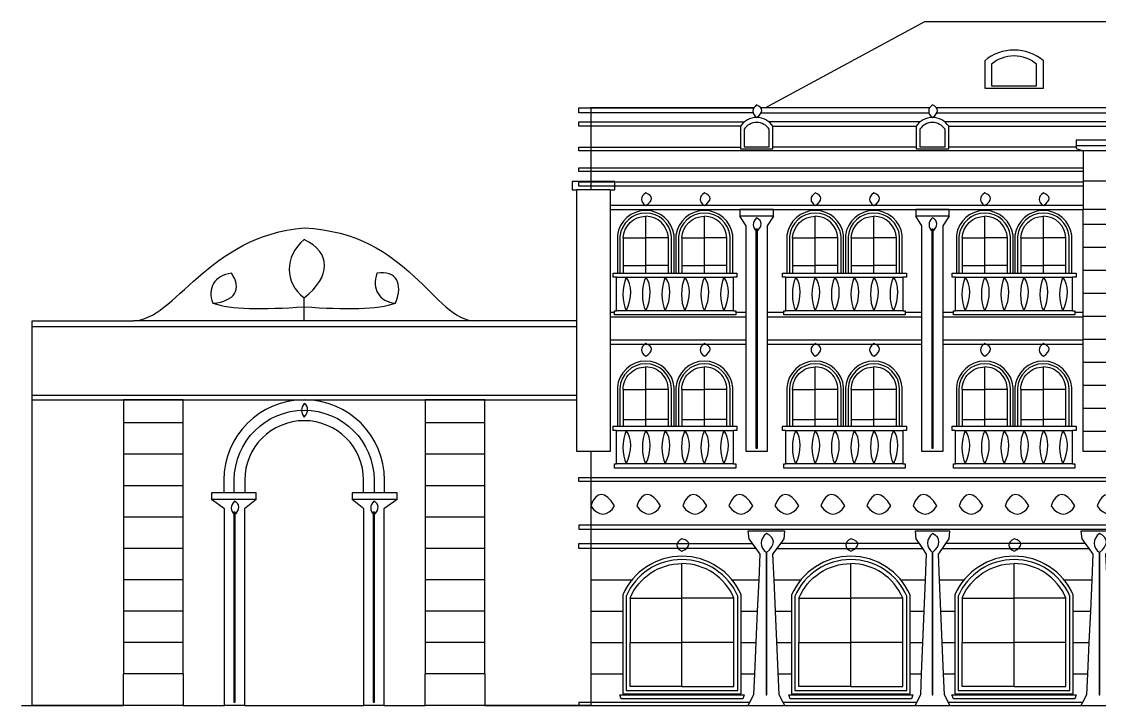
# Model space of a CAD drawing. Extents: x 86715 to 140868, y 75898 to 100447.
# Drawn here: x 86715 to 112469, y 75898 to 92241 of the extents above; entities that cross this region are included whole.
import ezdxf

# ---------------------------------------------------------------- set-up
doc = ezdxf.new("R2010")
doc.units = 0
for name, color, linetype, lineweight in [('01_SOURCE_MASSING', 7, 'Continuous', 25), ('02_NEW_GLAZING', 7, 'Continuous', 25), ('03_NEW_FRAMES', 7, 'Continuous', 25), ('04_NEW_CROWNS', 7, 'Continuous', 25), ('05_NEW_COLUMNS', 7, 'Continuous', 25), ('06_NEW_RAILINGS', 7, 'Continuous', 25), ('07_NEW_ORNAMENT', 7, 'Continuous', 25), ('08_NEW_ROOF_DETAIL', 7, 'Continuous', 25)]:
    doc.layers.add(name, color=color, linetype=linetype, lineweight=lineweight)

# ---------------------------------------------------------------- blocks, each defined once
blk = doc.blocks.new('ART_NOUVEAU_WINDOW_001')
at = {"layer": '02_NEW_GLAZING'}
for points in [[(-1240, 2117, -0.301718), (0, 2940)], [(1240, 2117, 0.301718), (0, 2940)]]:
    blk.add_lwpolyline(points, format="xyb", dxfattribs=at)
for points in [[(0, 2117), (0, 2940)], [(-1240, 2117), (-1240, 1058)], [(-1240, 2117), (0, 2117)], [(1240, 2117), (0, 2117)], [(0, 1058), (0, 2117)], [(1240, 1058), (1240, 2117)], [(0, 0), (-1240, 0), (-1240, 1058)], [(-1240, 1058), (0, 1058)], [(0, 0), (1240, 0), (1240, 1058)], [(0, 0), (0, 1058)], [(1240, 1058), (0, 1058)]]:
    blk.add_lwpolyline(points, dxfattribs=at)
at = {"layer": '03_NEW_FRAMES'}
for points in [[(-1415, -175), (1415, -175), (1415, 302), (1415, 1052), (1415, 1802), (1415, 2194, 0.296832), (0, 3115, 0.296832), (-1415, 2194), (-1415, 1802), (-1415, 1052), (-1415, 302)], [(-1336, -96), (1336, -96), (1336, 2159, 0.298878), (0, 3036, 0.298878), (-1336, 2159)]]:
    blk.add_lwpolyline(points, format="xyb", close=True, dxfattribs=at)
blk.add_lwpolyline([(-1485, -200), (1485, -200), (1450, -295), (-1450, -295)], close=True, dxfattribs=at)
at = {"layer": '07_NEW_ORNAMENT'}
blk.add_open_spline([(0, 3235), (-163, 3316), (-163, 3445), (0, 3535), (221, 3469), (221, 3346), (0, 3235)], degree=3, knots=[0, 0, 0, 0, 1, 1, 1, 2, 2, 2, 2], dxfattribs=at)
blk = doc.blocks.new('ART_NOUVEAU_WINDOW_002')
at = {"layer": '02_NEW_GLAZING'}
for points in [[(-1240, 2117, -0.301718), (0, 2940)], [(1240, 2117, 0.301718), (0, 2940)]]:
    blk.add_lwpolyline(points, format="xyb", dxfattribs=at)
for points in [[(0, 2117), (0, 2940)], [(-1240, 2117), (-1240, 1058)], [(-1240, 2117), (0, 2117)], [(1240, 2117), (0, 2117)], [(0, 1058), (0, 2117)], [(1240, 1058), (1240, 2117)], [(0, 0), (-1240, 0), (-1240, 1058)], [(-1240, 1058), (0, 1058)], [(0, 0), (1240, 0), (1240, 1058)], [(0, 0), (0, 1058)], [(1240, 1058), (0, 1058)]]:
    blk.add_lwpolyline(points, dxfattribs=at)
at = {"layer": '03_NEW_FRAMES'}
for points in [[(-1415, -175), (1415, -175), (1415, 302), (1415, 1052), (1415, 1802), (1415, 2194, 0.296832), (0, 3115, 0.296832), (-1415, 2194), (-1415, 1802), (-1415, 1052), (-1415, 302)], [(-1336, -96), (1336, -96), (1336, 2159, 0.298878), (0, 3036, 0.298878), (-1336, 2159)]]:
    blk.add_lwpolyline(points, format="xyb", close=True, dxfattribs=at)
blk.add_lwpolyline([(-1485, -200), (1485, -200), (1450, -295), (-1450, -295)], close=True, dxfattribs=at)
at = {"layer": '07_NEW_ORNAMENT'}
blk.add_open_spline([(0, 3235), (-163, 3316), (-163, 3445), (0, 3535), (221, 3469), (221, 3346), (0, 3235)], degree=3, knots=[0, 0, 0, 0, 1, 1, 1, 2, 2, 2, 2], dxfattribs=at)
blk = doc.blocks.new('ART_NOUVEAU_WINDOW_003')
at = {"layer": '02_NEW_GLAZING'}
for points in [[(-1240, 2117, -0.301718), (0, 2940)], [(1240, 2117, 0.301718), (0, 2940)]]:
    blk.add_lwpolyline(points, format="xyb", dxfattribs=at)
for points in [[(0, 2117), (0, 2940)], [(-1240, 2117), (-1240, 1058)], [(-1240, 2117), (0, 2117)], [(1240, 2117), (0, 2117)], [(0, 1058), (0, 2117)], [(1240, 1058), (1240, 2117)], [(0, 0), (-1240, 0), (-1240, 1058)], [(-1240, 1058), (0, 1058)], [(0, 0), (1240, 0), (1240, 1058)], [(0, 0), (0, 1058)], [(1240, 1058), (0, 1058)]]:
    blk.add_lwpolyline(points, dxfattribs=at)
at = {"layer": '03_NEW_FRAMES'}
for points in [[(-1415, -175), (1415, -175), (1415, 302), (1415, 1052), (1415, 1802), (1415, 2194, 0.296832), (0, 3115, 0.296832), (-1415, 2194), (-1415, 1802), (-1415, 1052), (-1415, 302)], [(-1336, -96), (1336, -96), (1336, 2159, 0.298878), (0, 3036, 0.298878), (-1336, 2159)]]:
    blk.add_lwpolyline(points, format="xyb", close=True, dxfattribs=at)
blk.add_lwpolyline([(-1485, -200), (1485, -200), (1450, -295), (-1450, -295)], close=True, dxfattribs=at)
at = {"layer": '07_NEW_ORNAMENT'}
blk.add_open_spline([(0, 3235), (-163, 3316), (-163, 3445), (0, 3535), (221, 3469), (221, 3346), (0, 3235)], degree=3, knots=[0, 0, 0, 0, 1, 1, 1, 2, 2, 2, 2], dxfattribs=at)
blk = doc.blocks.new('ART_NOUVEAU_WINDOW_011')
at = {"layer": '02_NEW_GLAZING'}
for points in [[(-540, 1440, -0.414214), (0, 1980)], [(540, 1440, 0.414214), (0, 1980)]]:
    blk.add_lwpolyline(points, format="xyb", dxfattribs=at)
for points in [[(0, 1440), (0, 1980)], [(-540, 1440), (-540, 720)], [(-540, 1440), (0, 1440)], [(540, 1440), (0, 1440)], [(0, 720), (0, 1440)], [(540, 720), (540, 1440)], [(-540, 720), (-540, 562)], [(-540, 720), (0, 720)], [(540, 720), (0, 720)], [(0, 562), (0, 720)], [(540, 562), (540, 720)]]:
    blk.add_lwpolyline(points, dxfattribs=at)
at = {"layer": '03_NEW_FRAMES'}
for points in [[(678, 562), (678, 1486, 0.393721), (0, 2118, 0.393721), (-678, 1486), (-678, 562)], [(616, 562), (616, 1459, 0.405113), (0, 2056, 0.405113), (-616, 1459), (-616, 562)]]:
    blk.add_lwpolyline(points, format="xyb", dxfattribs=at)
at = {"layer": '07_NEW_ORNAMENT'}
blk.add_open_spline([(0, 2238), (-135, 2319), (-135, 2448), (0, 2538), (183, 2472), (183, 2349), (0, 2238)], degree=3, knots=[0, 0, 0, 0, 1, 1, 1, 2, 2, 2, 2], dxfattribs=at)
blk = doc.blocks.new('ART_NOUVEAU_WINDOW_012')
at = {"layer": '02_NEW_GLAZING'}
for points in [[(-540, 1440, -0.414214), (0, 1980)], [(540, 1440, 0.414214), (0, 1980)]]:
    blk.add_lwpolyline(points, format="xyb", dxfattribs=at)
for points in [[(0, 1440), (0, 1980)], [(-540, 1440), (-540, 720)], [(-540, 1440), (0, 1440)], [(540, 1440), (0, 1440)], [(0, 720), (0, 1440)], [(540, 720), (540, 1440)], [(-540, 720), (-540, 562)], [(-540, 720), (0, 720)], [(540, 720), (0, 720)], [(0, 562), (0, 720)], [(540, 562), (540, 720)]]:
    blk.add_lwpolyline(points, dxfattribs=at)
at = {"layer": '03_NEW_FRAMES'}
for points in [[(678, 562), (678, 1486, 0.393721), (0, 2118, 0.393721), (-678, 1486), (-678, 562)], [(616, 562), (616, 1459, 0.405113), (0, 2056, 0.405113), (-616, 1459), (-616, 562)]]:
    blk.add_lwpolyline(points, format="xyb", dxfattribs=at)
at = {"layer": '07_NEW_ORNAMENT'}
blk.add_open_spline([(0, 2238), (-135, 2319), (-135, 2448), (0, 2538), (183, 2472), (183, 2349), (0, 2238)], degree=3, knots=[0, 0, 0, 0, 1, 1, 1, 2, 2, 2, 2], dxfattribs=at)
blk = doc.blocks.new('ART_NOUVEAU_WINDOW_013')
at = {"layer": '02_NEW_GLAZING'}
for points in [[(-540, 1440, -0.414214), (0, 1980)], [(540, 1440, 0.414214), (0, 1980)]]:
    blk.add_lwpolyline(points, format="xyb", dxfattribs=at)
for points in [[(0, 1440), (0, 1980)], [(-540, 1440), (-540, 720)], [(-540, 1440), (0, 1440)], [(540, 1440), (0, 1440)], [(0, 720), (0, 1440)], [(540, 720), (540, 1440)], [(-540, 720), (-540, 562)], [(-540, 720), (0, 720)], [(540, 720), (0, 720)], [(0, 562), (0, 720)], [(540, 562), (540, 720)]]:
    blk.add_lwpolyline(points, dxfattribs=at)
at = {"layer": '03_NEW_FRAMES'}
for points in [[(678, 562), (678, 1486, 0.393721), (0, 2118, 0.393721), (-678, 1486), (-678, 562)], [(616, 562), (616, 1459, 0.405113), (0, 2056, 0.405113), (-616, 1459), (-616, 562)]]:
    blk.add_lwpolyline(points, format="xyb", dxfattribs=at)
at = {"layer": '07_NEW_ORNAMENT'}
blk.add_open_spline([(0, 2238), (-135, 2319), (-135, 2448), (0, 2538), (183, 2472), (183, 2349), (0, 2238)], degree=3, knots=[0, 0, 0, 0, 1, 1, 1, 2, 2, 2, 2], dxfattribs=at)
blk = doc.blocks.new('ART_NOUVEAU_WINDOW_014')
at = {"layer": '02_NEW_GLAZING'}
for points in [[(-540, 1440, -0.414214), (0, 1980)], [(540, 1440, 0.414214), (0, 1980)]]:
    blk.add_lwpolyline(points, format="xyb", dxfattribs=at)
for points in [[(0, 1440), (0, 1980)], [(-540, 1440), (-540, 720)], [(-540, 1440), (0, 1440)], [(540, 1440), (0, 1440)], [(0, 720), (0, 1440)], [(540, 720), (540, 1440)], [(-540, 720), (-540, 562)], [(-540, 720), (0, 720)], [(540, 720), (0, 720)], [(0, 562), (0, 720)], [(540, 562), (540, 720)]]:
    blk.add_lwpolyline(points, dxfattribs=at)
at = {"layer": '03_NEW_FRAMES'}
for points in [[(678, 562), (678, 1486, 0.393721), (0, 2118, 0.393721), (-678, 1486), (-678, 562)], [(616, 562), (616, 1459, 0.405113), (0, 2056, 0.405113), (-616, 1459), (-616, 562)]]:
    blk.add_lwpolyline(points, format="xyb", dxfattribs=at)
at = {"layer": '07_NEW_ORNAMENT'}
blk.add_open_spline([(0, 2238), (-135, 2319), (-135, 2448), (0, 2538), (183, 2472), (183, 2349), (0, 2238)], degree=3, knots=[0, 0, 0, 0, 1, 1, 1, 2, 2, 2, 2], dxfattribs=at)
blk = doc.blocks.new('ART_NOUVEAU_WINDOW_015')
at = {"layer": '02_NEW_GLAZING'}
for points in [[(-540, 1440, -0.414214), (0, 1980)], [(540, 1440, 0.414214), (0, 1980)]]:
    blk.add_lwpolyline(points, format="xyb", dxfattribs=at)
for points in [[(0, 1440), (0, 1980)], [(-540, 1440), (-540, 720)], [(-540, 1440), (0, 1440)], [(540, 1440), (0, 1440)], [(0, 720), (0, 1440)], [(540, 720), (540, 1440)], [(-540, 720), (-540, 562)], [(-540, 720), (0, 720)], [(540, 720), (0, 720)], [(0, 562), (0, 720)], [(540, 562), (540, 720)]]:
    blk.add_lwpolyline(points, dxfattribs=at)
at = {"layer": '03_NEW_FRAMES'}
for points in [[(678, 562), (678, 1486, 0.393721), (0, 2118, 0.393721), (-678, 1486), (-678, 562)], [(616, 562), (616, 1459, 0.405113), (0, 2056, 0.405113), (-616, 1459), (-616, 562)]]:
    blk.add_lwpolyline(points, format="xyb", dxfattribs=at)
at = {"layer": '07_NEW_ORNAMENT'}
blk.add_open_spline([(0, 2238), (-135, 2319), (-135, 2448), (0, 2538), (183, 2472), (183, 2349), (0, 2238)], degree=3, knots=[0, 0, 0, 0, 1, 1, 1, 2, 2, 2, 2], dxfattribs=at)
blk = doc.blocks.new('ART_NOUVEAU_WINDOW_016')
at = {"layer": '02_NEW_GLAZING'}
for points in [[(-540, 1440, -0.414214), (0, 1980)], [(540, 1440, 0.414214), (0, 1980)]]:
    blk.add_lwpolyline(points, format="xyb", dxfattribs=at)
for points in [[(0, 1440), (0, 1980)], [(-540, 1440), (-540, 720)], [(-540, 1440), (0, 1440)], [(540, 1440), (0, 1440)], [(0, 720), (0, 1440)], [(540, 720), (540, 1440)], [(-540, 720), (-540, 562)], [(-540, 720), (0, 720)], [(540, 720), (0, 720)], [(0, 562), (0, 720)], [(540, 562), (540, 720)]]:
    blk.add_lwpolyline(points, dxfattribs=at)
at = {"layer": '03_NEW_FRAMES'}
for points in [[(678, 562), (678, 1486, 0.393721), (0, 2118, 0.393721), (-678, 1486), (-678, 562)], [(616, 562), (616, 1459, 0.405113), (0, 2056, 0.405113), (-616, 1459), (-616, 562)]]:
    blk.add_lwpolyline(points, format="xyb", dxfattribs=at)
at = {"layer": '07_NEW_ORNAMENT'}
blk.add_open_spline([(0, 2238), (-135, 2319), (-135, 2448), (0, 2538), (183, 2472), (183, 2349), (0, 2238)], degree=3, knots=[0, 0, 0, 0, 1, 1, 1, 2, 2, 2, 2], dxfattribs=at)
blk = doc.blocks.new('ART_NOUVEAU_WINDOW_028')
at = {"layer": '02_NEW_GLAZING'}
for points in [[(-540, 1325, -0.400515), (0, 1840)], [(540, 1325, 0.400515), (0, 1840)]]:
    blk.add_lwpolyline(points, format="xyb", dxfattribs=at)
for points in [[(0, 1325), (0, 1840)], [(-540, 1325), (-540, 662)], [(-540, 1325), (0, 1325)], [(540, 1325), (0, 1325)], [(0, 662), (0, 1325)], [(540, 662), (540, 1325)], [(-540, 662), (-540, 482)], [(-540, 662), (0, 662)], [(540, 662), (0, 662)], [(0, 482), (0, 662)], [(540, 482), (540, 662)]]:
    blk.add_lwpolyline(points, dxfattribs=at)
at = {"layer": '03_NEW_FRAMES'}
for points in [[(678, 482), (678, 1385, 0.375428), (0, 1978, 0.375428), (-678, 1385), (-678, 482)], [(616, 482), (616, 1358, 0.385518), (0, 1916, 0.385518), (-616, 1358), (-616, 482)]]:
    blk.add_lwpolyline(points, format="xyb", dxfattribs=at)
at = {"layer": '07_NEW_ORNAMENT'}
blk.add_open_spline([(0, 2098), (-135, 2179), (-135, 2308), (0, 2398), (183, 2332), (183, 2209), (0, 2098)], degree=3, knots=[0, 0, 0, 0, 1, 1, 1, 2, 2, 2, 2], dxfattribs=at)
blk = doc.blocks.new('ART_NOUVEAU_WINDOW_029')
at = {"layer": '02_NEW_GLAZING'}
for points in [[(-540, 1325, -0.400515), (0, 1840)], [(540, 1325, 0.400515), (0, 1840)]]:
    blk.add_lwpolyline(points, format="xyb", dxfattribs=at)
for points in [[(0, 1325), (0, 1840)], [(-540, 1325), (-540, 662)], [(-540, 1325), (0, 1325)], [(540, 1325), (0, 1325)], [(0, 662), (0, 1325)], [(540, 662), (540, 1325)], [(-540, 662), (-540, 482)], [(-540, 662), (0, 662)], [(540, 662), (0, 662)], [(0, 482), (0, 662)], [(540, 482), (540, 662)]]:
    blk.add_lwpolyline(points, dxfattribs=at)
at = {"layer": '03_NEW_FRAMES'}
for points in [[(678, 482), (678, 1385, 0.375428), (0, 1978, 0.375428), (-678, 1385), (-678, 482)], [(616, 482), (616, 1358, 0.385518), (0, 1916, 0.385518), (-616, 1358), (-616, 482)]]:
    blk.add_lwpolyline(points, format="xyb", dxfattribs=at)
at = {"layer": '07_NEW_ORNAMENT'}
blk.add_open_spline([(0, 2098), (-135, 2179), (-135, 2308), (0, 2398), (183, 2332), (183, 2209), (0, 2098)], degree=3, knots=[0, 0, 0, 0, 1, 1, 1, 2, 2, 2, 2], dxfattribs=at)
blk = doc.blocks.new('ART_NOUVEAU_WINDOW_030')
at = {"layer": '02_NEW_GLAZING'}
for points in [[(-540, 1325, -0.400515), (0, 1840)], [(540, 1325, 0.400515), (0, 1840)]]:
    blk.add_lwpolyline(points, format="xyb", dxfattribs=at)
for points in [[(0, 1325), (0, 1840)], [(-540, 1325), (-540, 662)], [(-540, 1325), (0, 1325)], [(540, 1325), (0, 1325)], [(0, 662), (0, 1325)], [(540, 662), (540, 1325)], [(-540, 662), (-540, 482)], [(-540, 662), (0, 662)], [(540, 662), (0, 662)], [(0, 482), (0, 662)], [(540, 482), (540, 662)]]:
    blk.add_lwpolyline(points, dxfattribs=at)
at = {"layer": '03_NEW_FRAMES'}
for points in [[(678, 482), (678, 1385, 0.375428), (0, 1978, 0.375428), (-678, 1385), (-678, 482)], [(616, 482), (616, 1358, 0.385518), (0, 1916, 0.385518), (-616, 1358), (-616, 482)]]:
    blk.add_lwpolyline(points, format="xyb", dxfattribs=at)
at = {"layer": '07_NEW_ORNAMENT'}
blk.add_open_spline([(0, 2098), (-135, 2179), (-135, 2308), (0, 2398), (183, 2332), (183, 2209), (0, 2098)], degree=3, knots=[0, 0, 0, 0, 1, 1, 1, 2, 2, 2, 2], dxfattribs=at)
blk = doc.blocks.new('ART_NOUVEAU_WINDOW_031')
at = {"layer": '02_NEW_GLAZING'}
for points in [[(-540, 1325, -0.400515), (0, 1840)], [(540, 1325, 0.400515), (0, 1840)]]:
    blk.add_lwpolyline(points, format="xyb", dxfattribs=at)
for points in [[(0, 1325), (0, 1840)], [(-540, 1325), (-540, 662)], [(-540, 1325), (0, 1325)], [(540, 1325), (0, 1325)], [(0, 662), (0, 1325)], [(540, 662), (540, 1325)], [(-540, 662), (-540, 482)], [(-540, 662), (0, 662)], [(540, 662), (0, 662)], [(0, 482), (0, 662)], [(540, 482), (540, 662)]]:
    blk.add_lwpolyline(points, dxfattribs=at)
at = {"layer": '03_NEW_FRAMES'}
for points in [[(678, 482), (678, 1385, 0.375428), (0, 1978, 0.375428), (-678, 1385), (-678, 482)], [(616, 482), (616, 1358, 0.385518), (0, 1916, 0.385518), (-616, 1358), (-616, 482)]]:
    blk.add_lwpolyline(points, format="xyb", dxfattribs=at)
at = {"layer": '07_NEW_ORNAMENT'}
blk.add_open_spline([(0, 2098), (-135, 2179), (-135, 2308), (0, 2398), (183, 2332), (183, 2209), (0, 2098)], degree=3, knots=[0, 0, 0, 0, 1, 1, 1, 2, 2, 2, 2], dxfattribs=at)
blk = doc.blocks.new('ART_NOUVEAU_WINDOW_032')
at = {"layer": '02_NEW_GLAZING'}
for points in [[(-540, 1325, -0.400515), (0, 1840)], [(540, 1325, 0.400515), (0, 1840)]]:
    blk.add_lwpolyline(points, format="xyb", dxfattribs=at)
for points in [[(0, 1325), (0, 1840)], [(-540, 1325), (-540, 662)], [(-540, 1325), (0, 1325)], [(540, 1325), (0, 1325)], [(0, 662), (0, 1325)], [(540, 662), (540, 1325)], [(-540, 662), (-540, 482)], [(-540, 662), (0, 662)], [(540, 662), (0, 662)], [(0, 482), (0, 662)], [(540, 482), (540, 662)]]:
    blk.add_lwpolyline(points, dxfattribs=at)
at = {"layer": '03_NEW_FRAMES'}
for points in [[(678, 482), (678, 1385, 0.375428), (0, 1978, 0.375428), (-678, 1385), (-678, 482)], [(616, 482), (616, 1358, 0.385518), (0, 1916, 0.385518), (-616, 1358), (-616, 482)]]:
    blk.add_lwpolyline(points, format="xyb", dxfattribs=at)
at = {"layer": '07_NEW_ORNAMENT'}
blk.add_open_spline([(0, 2098), (-135, 2179), (-135, 2308), (0, 2398), (183, 2332), (183, 2209), (0, 2098)], degree=3, knots=[0, 0, 0, 0, 1, 1, 1, 2, 2, 2, 2], dxfattribs=at)
blk = doc.blocks.new('ART_NOUVEAU_WINDOW_033')
at = {"layer": '02_NEW_GLAZING'}
for points in [[(-540, 1325, -0.400515), (0, 1840)], [(540, 1325, 0.400515), (0, 1840)]]:
    blk.add_lwpolyline(points, format="xyb", dxfattribs=at)
for points in [[(0, 1325), (0, 1840)], [(-540, 1325), (-540, 662)], [(-540, 1325), (0, 1325)], [(540, 1325), (0, 1325)], [(0, 662), (0, 1325)], [(540, 662), (540, 1325)], [(-540, 662), (-540, 482)], [(-540, 662), (0, 662)], [(540, 662), (0, 662)], [(0, 482), (0, 662)], [(540, 482), (540, 662)]]:
    blk.add_lwpolyline(points, dxfattribs=at)
at = {"layer": '03_NEW_FRAMES'}
for points in [[(678, 482), (678, 1385, 0.375428), (0, 1978, 0.375428), (-678, 1385), (-678, 482)], [(616, 482), (616, 1358, 0.385518), (0, 1916, 0.385518), (-616, 1358), (-616, 482)]]:
    blk.add_lwpolyline(points, format="xyb", dxfattribs=at)
at = {"layer": '07_NEW_ORNAMENT'}
blk.add_open_spline([(0, 2098), (-135, 2179), (-135, 2308), (0, 2398), (183, 2332), (183, 2209), (0, 2098)], degree=3, knots=[0, 0, 0, 0, 1, 1, 1, 2, 2, 2, 2], dxfattribs=at)
blk = doc.blocks.new('ART_NOUVEAU_COLUMN_001')
at = {"layer": '05_NEW_COLUMNS'}
for points in [[(-442, 0), (442, 0), (404, 70), (306, 250), (217, 2252), (184, 3002), (156, 3612), (255, 3750), (341, 3870), (422, 3982), (442, 4162), (-442, 4162), (-422, 3982), (-341, 3870), (-255, 3750), (-156, 3612), (-184, 3002), (-217, 2252), (-250, 1502), (-284, 752), (-306, 250), (-404, 70)], [(-8, 250), (8, 250), (8, 3652), (-8, 3652)]]:
    blk.add_lwpolyline(points, close=True, dxfattribs=at)
blk.add_open_spline([(0, 3652), (-163, 3776), (-163, 3974), (0, 4112), (221, 4011), (221, 3822), (0, 3652)], degree=3, knots=[0, 0, 0, 0, 1, 1, 1, 2, 2, 2, 2], dxfattribs=at)
blk = doc.blocks.new('ART_NOUVEAU_COLUMN_002')
at = {"layer": '05_NEW_COLUMNS'}
for points in [[(-415, 0), (415, 0), (380, 70), (288, 250), (267, 752), (235, 1502), (204, 2252), (172, 3002), (147, 3612), (240, 3750), (321, 3870), (396, 3982), (415, 4162), (-415, 4162), (-396, 3982), (-321, 3870), (-240, 3750), (-147, 3612), (-172, 3002), (-204, 2252), (-235, 1502), (-267, 752), (-288, 250), (-380, 70)], [(-8, 250), (8, 250), (8, 3652), (-8, 3652)]]:
    blk.add_lwpolyline(points, close=True, dxfattribs=at)
blk.add_open_spline([(0, 3652), (-153, 3776), (-153, 3974), (0, 4112), (208, 4011), (208, 3822), (0, 3652)], degree=3, knots=[0, 0, 0, 0, 1, 1, 1, 2, 2, 2, 2], dxfattribs=at)
blk = doc.blocks.new('ART_NOUVEAU_COLUMN_003')
at = {"layer": '05_NEW_COLUMNS'}
for points in [[(-442, 0), (442, 0), (404, 70), (306, 250), (217, 2252), (184, 3002), (156, 3612), (255, 3750), (341, 3870), (422, 3982), (442, 4162), (-442, 4162), (-422, 3982), (-341, 3870), (-255, 3750), (-156, 3612), (-184, 3002), (-217, 2252), (-250, 1502), (-284, 752), (-306, 250), (-404, 70)], [(-8, 250), (8, 250), (8, 3652), (-8, 3652)]]:
    blk.add_lwpolyline(points, close=True, dxfattribs=at)
blk.add_open_spline([(0, 3652), (-163, 3776), (-163, 3974), (0, 4112), (221, 4011), (221, 3822), (0, 3652)], degree=3, knots=[0, 0, 0, 0, 1, 1, 1, 2, 2, 2, 2], dxfattribs=at)
blk = doc.blocks.new('ART_NOUVEAU_RAILING_81.95_0')
at = {"layer": '06_NEW_RAILINGS'}
for points in [[(-1400, 780), (-1480, 780), (-1480, 880), (-1378, 880), (-1316, 880), (-1240, 880), (-700, 880), (-160, 880), (-84, 880), (-22, 880), (22, 880), (84, 880), (160, 880), (700, 880), (1240, 880), (1316, 880), (1378, 880), (1480, 880), (1480, 780), (1400, 780)], [(-1400, -20), (-1400, 780)], [(-1400, 780), (1400, 780)], [(1400, -20), (1400, 780)], [(1400, -20), (1450, -20), (1450, -120), (-1450, -120), (-1450, -20), (-1400, -20)], [(1400, -20), (-1400, -20)]]:
    blk.add_lwpolyline(points, dxfattribs=at)
for points in [[(-1167, -20), (-1273, 196), (-1273, 540), (-1167, 780), (-1022, 604), (-1022, 276), (-1167, -20)], [(-700, -20), (-807, 196), (-807, 540), (-700, 780), (-556, 604), (-556, 276), (-700, -20)], [(-233, -20), (-340, 196), (-340, 540), (-233, 780), (-89, 604), (-89, 276), (-233, -20)], [(233, -20), (127, 196), (127, 540), (233, 780), (378, 604), (378, 276), (233, -20)], [(700, -20), (593, 196), (593, 540), (700, 780), (844, 604), (844, 276), (700, -20)], [(1167, -20), (1060, 196), (1060, 540), (1167, 780), (1311, 604), (1311, 276), (1167, -20)]]:
    blk.add_open_spline(points, degree=3, knots=[0, 0, 0, 0, 1, 1, 1, 2, 2, 2, 2], dxfattribs=at)
blk = doc.blocks.new('ART_NOUVEAU_RAILING_81.95_1')
at = {"layer": '06_NEW_RAILINGS'}
for points in [[(-1400, 780), (-1480, 780), (-1480, 880), (-1378, 880), (-1316, 880), (-1240, 880), (-700, 880), (-160, 880), (-84, 880), (-22, 880), (22, 880), (84, 880), (160, 880), (700, 880), (1240, 880), (1316, 880), (1378, 880), (1480, 880), (1480, 780), (1400, 780)], [(-1400, -20), (-1400, 780)], [(-1400, 780), (1400, 780)], [(1400, -20), (1400, 780)], [(1400, -20), (1450, -20), (1450, -120), (-1450, -120), (-1450, -20), (-1400, -20)], [(1400, -20), (-1400, -20)]]:
    blk.add_lwpolyline(points, dxfattribs=at)
for points in [[(-1167, -20), (-1273, 196), (-1273, 540), (-1167, 780), (-1022, 604), (-1022, 276), (-1167, -20)], [(-700, -20), (-807, 196), (-807, 540), (-700, 780), (-556, 604), (-556, 276), (-700, -20)], [(-233, -20), (-340, 196), (-340, 540), (-233, 780), (-89, 604), (-89, 276), (-233, -20)], [(233, -20), (127, 196), (127, 540), (233, 780), (378, 604), (378, 276), (233, -20)], [(700, -20), (593, 196), (593, 540), (700, 780), (844, 604), (844, 276), (700, -20)], [(1167, -20), (1060, 196), (1060, 540), (1167, 780), (1311, 604), (1311, 276), (1167, -20)]]:
    blk.add_open_spline(points, degree=3, knots=[0, 0, 0, 0, 1, 1, 1, 2, 2, 2, 2], dxfattribs=at)
blk = doc.blocks.new('ART_NOUVEAU_RAILING_81.95_2')
at = {"layer": '06_NEW_RAILINGS'}
for points in [[(-1400, 780), (-1480, 780), (-1480, 880), (-1378, 880), (-1316, 880), (-1240, 880), (-700, 880), (-160, 880), (-84, 880), (-22, 880), (22, 880), (84, 880), (160, 880), (700, 880), (1240, 880), (1316, 880), (1378, 880), (1480, 880), (1480, 780), (1400, 780)], [(-1400, -20), (-1400, 780)], [(-1400, 780), (1400, 780)], [(1400, -20), (1400, 780)], [(1400, -20), (1450, -20), (1450, -120), (-1450, -120), (-1450, -20), (-1400, -20)], [(1400, -20), (-1400, -20)]]:
    blk.add_lwpolyline(points, dxfattribs=at)
for points in [[(-1167, -20), (-1273, 196), (-1273, 540), (-1167, 780), (-1022, 604), (-1022, 276), (-1167, -20)], [(-700, -20), (-807, 196), (-807, 540), (-700, 780), (-556, 604), (-556, 276), (-700, -20)], [(-233, -20), (-340, 196), (-340, 540), (-233, 780), (-89, 604), (-89, 276), (-233, -20)], [(233, -20), (127, 196), (127, 540), (233, 780), (378, 604), (378, 276), (233, -20)], [(700, -20), (593, 196), (593, 540), (700, 780), (844, 604), (844, 276), (700, -20)], [(1167, -20), (1060, 196), (1060, 540), (1167, 780), (1311, 604), (1311, 276), (1167, -20)]]:
    blk.add_open_spline(points, degree=3, knots=[0, 0, 0, 0, 1, 1, 1, 2, 2, 2, 2], dxfattribs=at)
blk = doc.blocks.new('ART_NOUVEAU_RAILING_85.65_0')
at = {"layer": '06_NEW_RAILINGS'}
for points in [[(-1400, 780), (-1480, 780), (-1480, 880), (-1378, 880), (-1316, 880), (-1240, 880), (-700, 880), (-160, 880), (-84, 880), (-22, 880), (22, 880), (84, 880), (160, 880), (700, 880), (1240, 880), (1316, 880), (1378, 880), (1480, 880), (1480, 780), (1400, 780)], [(-1400, -20), (-1400, 780)], [(-1400, 780), (1400, 780)], [(1400, -20), (1400, 780)], [(1400, -20), (1450, -20), (1450, -62), (1450, -120), (-1450, -120), (-1450, -62), (-1450, -20), (-1400, -20)], [(1400, -20), (-1400, -20)]]:
    blk.add_lwpolyline(points, dxfattribs=at)
for points in [[(-1167, -20), (-1273, 196), (-1273, 540), (-1167, 780), (-1022, 604), (-1022, 276), (-1167, -20)], [(-700, -20), (-807, 196), (-807, 540), (-700, 780), (-556, 604), (-556, 276), (-700, -20)], [(-233, -20), (-340, 196), (-340, 540), (-233, 780), (-89, 604), (-89, 276), (-233, -20)], [(233, -20), (127, 196), (127, 540), (233, 780), (378, 604), (378, 276), (233, -20)], [(700, -20), (593, 196), (593, 540), (700, 780), (844, 604), (844, 276), (700, -20)], [(1167, -20), (1060, 196), (1060, 540), (1167, 780), (1311, 604), (1311, 276), (1167, -20)]]:
    blk.add_open_spline(points, degree=3, knots=[0, 0, 0, 0, 1, 1, 1, 2, 2, 2, 2], dxfattribs=at)
blk = doc.blocks.new('ART_NOUVEAU_RAILING_85.65_1')
at = {"layer": '06_NEW_RAILINGS'}
for points in [[(-1400, 780), (-1480, 780), (-1480, 880), (-1378, 880), (-1316, 880), (-1240, 880), (-700, 880), (-160, 880), (-84, 880), (-22, 880), (22, 880), (84, 880), (160, 880), (700, 880), (1240, 880), (1316, 880), (1378, 880), (1480, 880), (1480, 780), (1400, 780)], [(-1400, -20), (-1400, 780)], [(-1400, 780), (1400, 780)], [(1400, -20), (1400, 780)], [(1400, -20), (1450, -20), (1450, -62), (1450, -120), (-1450, -120), (-1450, -62), (-1450, -20), (-1400, -20)], [(1400, -20), (-1400, -20)]]:
    blk.add_lwpolyline(points, dxfattribs=at)
for points in [[(-1167, -20), (-1273, 196), (-1273, 540), (-1167, 780), (-1022, 604), (-1022, 276), (-1167, -20)], [(-700, -20), (-807, 196), (-807, 540), (-700, 780), (-556, 604), (-556, 276), (-700, -20)], [(-233, -20), (-340, 196), (-340, 540), (-233, 780), (-89, 604), (-89, 276), (-233, -20)], [(233, -20), (127, 196), (127, 540), (233, 780), (378, 604), (378, 276), (233, -20)], [(700, -20), (593, 196), (593, 540), (700, 780), (844, 604), (844, 276), (700, -20)], [(1167, -20), (1060, 196), (1060, 540), (1167, 780), (1311, 604), (1311, 276), (1167, -20)]]:
    blk.add_open_spline(points, degree=3, knots=[0, 0, 0, 0, 1, 1, 1, 2, 2, 2, 2], dxfattribs=at)
blk = doc.blocks.new('ART_NOUVEAU_RAILING_85.65_2')
at = {"layer": '06_NEW_RAILINGS'}
for points in [[(-1400, 780), (-1480, 780), (-1480, 880), (-1378, 880), (-1316, 880), (-1240, 880), (-700, 880), (-160, 880), (-84, 880), (-22, 880), (22, 880), (84, 880), (160, 880), (700, 880), (1240, 880), (1316, 880), (1378, 880), (1480, 880), (1480, 780), (1400, 780)], [(-1400, -20), (-1400, 780)], [(-1400, 780), (1400, 780)], [(1400, -20), (1400, 780)], [(1400, -20), (1450, -20), (1450, -62), (1450, -120), (-1450, -120), (-1450, -62), (-1450, -20), (-1400, -20)], [(1400, -20), (-1400, -20)]]:
    blk.add_lwpolyline(points, dxfattribs=at)
for points in [[(-1167, -20), (-1273, 196), (-1273, 540), (-1167, 780), (-1022, 604), (-1022, 276), (-1167, -20)], [(-700, -20), (-807, 196), (-807, 540), (-700, 780), (-556, 604), (-556, 276), (-700, -20)], [(-233, -20), (-340, 196), (-340, 540), (-233, 780), (-89, 604), (-89, 276), (-233, -20)], [(233, -20), (127, 196), (127, 540), (233, 780), (378, 604), (378, 276), (233, -20)], [(700, -20), (593, 196), (593, 540), (700, 780), (844, 604), (844, 276), (700, -20)], [(1167, -20), (1060, 196), (1060, 540), (1167, 780), (1311, 604), (1311, 276), (1167, -20)]]:
    blk.add_open_spline(points, degree=3, knots=[0, 0, 0, 0, 1, 1, 1, 2, 2, 2, 2], dxfattribs=at)
blk = doc.blocks.new('ART_NOUVEAU_CROWN_GATE')
at = {"layer": '04_NEW_CROWNS'}
blk.add_open_spline([(0, 0), (1360, 0), (2721, 0), (4081, 0), (3102, 0), (2530, 2097), (0, 2217), (-2285, 2037), (-3102, 0), (-4081, 0), (-2721, 0), (-1360, 0), (0, 0)], degree=3, knots=[0, 0, 0, 0, 1, 1, 1, 2, 2, 2, 3, 3, 3, 4, 4, 4, 4], dxfattribs=at)
at = {"layer": '07_NEW_ORNAMENT'}
blk.add_lwpolyline([(0, 0), (0, 543)], dxfattribs=at)
for points in [[(0, 543), (-480, 920), (-480, 1521), (0, 1940), (650, 1632), (650, 1060), (0, 543)], [(-2179, 417), (-2326, 774), (-2137, 1083), (-1739, 1135), (-1475, 756), (-1656, 462), (-2179, 417)], [(2179, 417), (1794, 448), (1605, 756), (1739, 1135), (2196, 1198), (2376, 903), (2179, 417)], [(-2179, 417), (-1771, 267), (-979, 266), (0, 332), (979, 266), (1771, 267), (2179, 417)]]:
    blk.add_open_spline(points, degree=3, knots=[0, 0, 0, 0, 1, 1, 1, 2, 2, 2, 2], dxfattribs=at)
blk = doc.blocks.new('ART_NOUVEAU_MAIN_ROOF_ENVELOPE')
at = {"layer": '08_NEW_ROOF_DETAIL'}
for points in [[(-9817.848133, -0.001431), (-13751.334565, -0.001431), (-13751.331918, 0), (-9935.760885, 2062.721709), (-2915.621319, 2062.721709)], [(13635.387359, 61.23741), (9933.091754, 2062.721709), (3043.748752, 2062.721709)], [(9682.151867, -0.001431), (-9649.775715, -0.001431)], [(13582.151867, -0.001431), (9850.224285, -0.001431)]]:
    blk.add_lwpolyline(points, dxfattribs=at)
blk = doc.blocks.new('ART_NOUVEAU_ROOF_DORMER_1')
at = {"layer": '08_NEW_ROOF_DETAIL'}
for points in [[(-700, 0), (700, 0), (700, 656.90095, 0.1767706134), (0, 912.362431, 0.1767706134), (-700, 656.90095)], [(-540, 60), (540, 60), (540, 572.90095, 0.1787833312), (0, 772.362431, 0.1787833312), (-540, 572.90095)]]:
    blk.add_lwpolyline(points, format="xyb", close=True, dxfattribs=at)
blk = doc.blocks.new('ART_NOUVEAU_ROOF_VENT_1')
at = {"layer": '07_NEW_ORNAMENT'}
blk.add_open_spline([(0, 701.76), (-120, 782.76), (-120, 911.76), (0, 1001.76), (162.5, 935.76), (162.5, 812.76), (0, 701.76)], degree=3, knots=[0, 0, 0, 0, 1, 1, 1, 2, 2, 2, 2], dxfattribs=at)
at = {"layer": '08_NEW_ROOF_DETAIL'}
for points in [[(-390, -50), (390, -50), (390, -10), (390, 490, 0.25211758), (0, 700, 0.25211758), (-390, 490), (-390, -10)], [(-300, 0), (300, 0), (300, 417.6, 0.2533004), (0, 580, 0.2533004), (-300, 417.6)]]:
    blk.add_lwpolyline(points, format="xyb", close=True, dxfattribs=at)
blk = doc.blocks.new('ART_NOUVEAU_ROOF_VENT_2')
at = {"layer": '07_NEW_ORNAMENT'}
blk.add_open_spline([(0, 701.76), (-120, 782.76), (-120, 911.76), (0, 1001.76), (162.5, 935.76), (162.5, 812.76), (0, 701.76)], degree=3, knots=[0, 0, 0, 0, 1, 1, 1, 2, 2, 2, 2], dxfattribs=at)
at = {"layer": '08_NEW_ROOF_DETAIL'}
for points in [[(-390, -50), (390, -50), (390, -10), (390, 490, 0.25211758), (0, 700, 0.25211758), (-390, 490), (-390, -10)], [(-300, 0), (300, 0), (300, 417.6, 0.2533004), (0, 580, 0.2533004), (-300, 417.6)]]:
    blk.add_lwpolyline(points, format="xyb", close=True, dxfattribs=at)
blk = doc.blocks.new('ART_NOUVEAU_ORGANIC_FRIEZE')
at = {"layer": '07_NEW_ORNAMENT'}
for points in [[(100885, 120), (100731.1, -144), (100486, -144), (100315, 120), (100440.4, 477.5), (100674.1, 477.5), (100885, 120)], [(101985, 120), (101831.1, -144), (101586, -144), (101415, 120), (101540.4, 477.5), (101774.1, 477.5), (101985, 120)], [(103085, 120), (102931.1, -144), (102686, -144), (102515, 120), (102640.4, 477.5), (102874.1, 477.5), (103085, 120)], [(104185, 120), (104031.1, -144), (103786, -144), (103615, 120), (103740.4, 477.5), (103974.1, 477.5), (104185, 120)], [(105285, 120), (105131.1, -144), (104886, -144), (104715, 120), (104840.4, 477.5), (105074.1, 477.5), (105285, 120)], [(106385, 120), (106231.1, -144), (105986, -144), (105815, 120), (105940.4, 477.5), (106174.1, 477.5), (106385, 120)], [(107485, 120), (107331.1, -144), (107086, -144), (106915, 120), (107040.4, 477.5), (107274.1, 477.5), (107485, 120)], [(108585, 120), (108431.1, -144), (108186, -144), (108015, 120), (108140.4, 477.5), (108374.1, 477.5), (108585, 120)], [(109685, 120), (109531.1, -144), (109286, -144), (109115, 120), (109240.4, 477.5), (109474.1, 477.5), (109685, 120)], [(110785, 120), (110631.1, -144), (110386, -144), (110215, 120), (110340.4, 477.5), (110574.1, 477.5), (110785, 120)], [(111885, 120), (111731.1, -144), (111486, -144), (111315, 120), (111440.4, 477.5), (111674.1, 477.5), (111885, 120)], [(112985, 120), (112831.1, -144), (112586, -144), (112415, 120), (112540.4, 477.5), (112774.1, 477.5), (112985, 120)], [(114085, 120), (113931.1, -144), (113686, -144), (113515, 120), (113640.4, 477.5), (113874.1, 477.5), (114085, 120)], [(115185, 120), (115031.1, -144), (114786, -144), (114615, 120), (114740.4, 477.5), (114974.1, 477.5), (115185, 120)], [(116285, 120), (116131.1, -144), (115886, -144), (115715, 120), (115840.4, 477.5), (116074.1, 477.5), (116285, 120)], [(117385, 120), (117231.1, -144), (116986, -144), (116815, 120), (116940.4, 477.5), (117174.1, 477.5), (117385, 120)], [(118485, 120), (118331.1, -144), (118086, -144), (117915, 120), (118040.4, 477.5), (118274.1, 477.5), (118485, 120)], [(119585, 120), (119431.1, -144), (119186, -144), (119015, 120), (119140.4, 477.5), (119374.1, 477.5), (119585, 120)], [(120685, 120), (120531.1, -144), (120286, -144), (120115, 120), (120240.4, 477.5), (120474.1, 477.5), (120685, 120)], [(121785, 120), (121631.1, -144), (121386, -144), (121215, 120), (121340.4, 477.5), (121574.1, 477.5), (121785, 120)], [(122885, 120), (122731.1, -144), (122486, -144), (122315, 120), (122440.4, 477.5), (122674.1, 477.5), (122885, 120)], [(123985, 120), (123831.1, -144), (123586, -144), (123415, 120), (123540.4, 477.5), (123774.1, 477.5), (123985, 120)], [(125085, 120), (124931.1, -144), (124686, -144), (124515, 120), (124640.4, 477.5), (124874.1, 477.5), (125085, 120)], [(126185, 120), (126031.1, -144), (125786, -144), (125615, 120), (125740.4, 477.5), (125974.1, 477.5), (126185, 120)], [(127285, 120), (127131.1, -144), (126886, -144), (126715, 120), (126840.4, 477.5), (127074.1, 477.5), (127285, 120)], [(128385, 120), (128231.1, -144), (127986, -144), (127815, 120), (127940.4, 477.5), (128174.1, 477.5), (128385, 120)], [(129485, 120), (129331.1, -144), (129086, -144), (128915, 120), (129040.4, 477.5), (129274.1, 477.5), (129485, 120)], [(130585, 120), (130431.1, -144), (130186, -144), (130015, 120), (130140.4, 477.5), (130374.1, 477.5), (130585, 120)], [(131685, 120), (131531.1, -144), (131286, -144), (131115, 120), (131240.4, 477.5), (131474.1, 477.5), (131685, 120)], [(132785, 120), (132631.1, -144), (132386, -144), (132215, 120), (132340.4, 477.5), (132574.1, 477.5), (132785, 120)], [(133885, 120), (133731.1, -144), (133486, -144), (133315, 120), (133440.4, 477.5), (133674.1, 477.5), (133885, 120)], [(134985, 120), (134831.1, -144), (134586, -144), (134415, 120), (134540.4, 477.5), (134774.1, 477.5), (134985, 120)], [(136085, 120), (135931.1, -144), (135686, -144), (135515, 120), (135640.4, 477.5), (135874.1, 477.5), (136085, 120)], [(137185, 120), (137031.1, -144), (136786, -144), (136615, 120), (136740.4, 477.5), (136974.1, 477.5), (137185, 120)], [(138285, 120), (138131.1, -144), (137886, -144), (137715, 120), (137840.4, 477.5), (138074.1, 477.5), (138285, 120)], [(139385, 120), (139231.1, -144), (138986, -144), (138815, 120), (138940.4, 477.5), (139174.1, 477.5), (139385, 120)]]:
    blk.add_open_spline(points, degree=3, knots=[0, 0, 0, 0, 1, 1, 1, 2, 2, 2, 2], dxfattribs=at)
blk = doc.blocks.new('ART_NOUVEAU_PROJECTING_WINDOW_PIER_1')
at = {"layer": '01_SOURCE_MASSING'}
for points in [[(1797, 6462), (1797, 6690), (1797, 6780), (1797, 7180), (-1797, 7180), (-1797, 6780), (-1797, 6690), (-1797, 6462)], [(1797, 6462), (-1797, 6462)], [(-1797, 6462), (-1797, 6440), (-1797, 6340), (-1797, 5880), (-1797, 5780), (-1797, 5780)], [(1797, 5780), (1797, 5780), (1797, 5880), (1797, 6340), (1797, 6440), (1797, 6462)], [(1797, 0), (915, 0), (-1025, 0), (-1797, 0), (-1797, 482), (-1797, 1032), (-1797, 1582), (-1797, 2132), (-1797, 2560), (-1797, 2660), (-1797, 2682), (-1797, 3220), (-1797, 3232), (-1797, 3320), (-1797, 3782), (-1797, 4332), (-1797, 4882), (-1797, 5432), (-1797, 5780)], [(1797, 5780), (-1797, 5780)], [(1797, 3538), (1797, 3543), (1797, 3703), (1797, 3704), (1797, 3782), (1797, 4332), (1797, 4704), (1797, 4882), (1797, 5432), (1797, 5780)]]:
    blk.add_lwpolyline(points, dxfattribs=at)
blk = doc.blocks.new('ART_NOUVEAU_PIER_MASONRY_JOINTS_1')
at = {"layer": '01_SOURCE_MASSING'}
for points in [[(-1797, 5432), (-858, 5432)], [(749, 5432), (1797, 5432)], [(-1797, 4882), (-1025, 4882)], [(915, 4882), (1797, 4882)], [(-1797, 4332), (-1025, 4332)], [(915, 4332), (1797, 4332)], [(-1797, 3782), (-1025, 3782)], [(915, 3782), (1797, 3782)], [(-1797, 3232), (-890, 3232), (-800, 3232), (690, 3232), (780, 3232), (1797, 3232)], [(-1797, 2682), (-890, 2682), (-800, 2682), (690, 2682), (780, 2682), (1797, 2682)], [(-1797, 2132), (-417, 2132)], [(308, 2132), (1797, 2132)], [(-1797, 1582), (-1023, 1582)], [(913, 1582), (1797, 1582)], [(-1797, 1032), (-1025, 1032)], [(915, 1032), (1797, 1032)], [(-1797, 482), (-1025, 482)], [(915, 482), (1797, 482)]]:
    blk.add_lwpolyline(points, dxfattribs=at)
blk = doc.blocks.new('ART_NOUVEAU_PIER_SPANDREL_PANEL_1')
at = {"layer": '03_NEW_FRAMES'}
for points in [[(-835, -500), (835, -500), (835, -200), (835, 350), (835, 500), (-835, 500), (-835, 350), (-835, -200)], [(-745, -410), (745, -410), (745, -200), (745, 350), (745, 410), (-745, 410), (-745, 350), (-745, -200)]]:
    blk.add_lwpolyline(points, close=True, dxfattribs=at)
at = {"layer": '04_NEW_CROWNS'}
for points in [[(2002, 4418), (2002, 4558), (-1912, 4558), (-1912, 4418)], [(2002, 4418), (-1912, 4418)], [(-1912, 4418), (-1912, 4388), (-1912, 4358), (-1742, 4298), (-1742, 4298)], [(1852, 4298), (1852, 4298), (2002, 4358), (2002, 4388), (2002, 4418)]]:
    blk.add_lwpolyline(points, dxfattribs=at)
at = {"layer": '07_NEW_ORNAMENT'}
blk.add_open_spline([(275, 0), (126, -144), (-110, -144), (-275, 0), (-154, 195), (72, 195), (275, 0)], degree=3, knots=[0, 0, 0, 0, 1, 1, 1, 2, 2, 2, 2], dxfattribs=at)
blk = doc.blocks.new('ART_NOUVEAU_STRUCTURAL_COLUMN_UPPER_1')
at = {"layer": '05_NEW_COLUMNS'}
for points in [[(400, 5620), (400, 5780), (-400, 5780), (-400, 5620)], [(400, 5620), (250, 5394), (250, 3320), (250, 3220), (250, 2660), (250, 2560), (250, 0), (-250, 0), (-250, 2560), (-250, 2660), (-250, 3220), (-250, 3320), (-250, 5394), (-400, 5620)], [(400, 5620), (-400, 5620)]]:
    blk.add_lwpolyline(points, dxfattribs=at)
blk.add_lwpolyline([(-18, 80), (18, 80), (18, 5314), (-18, 5314)], close=True, dxfattribs=at)
blk.add_open_spline([(0, 5260), (-106, 5346), (-106, 5484), (0, 5580), (143, 5510), (143, 5378), (0, 5260)], degree=3, knots=[0, 0, 0, 0, 1, 1, 1, 2, 2, 2, 2], dxfattribs=at)
blk = doc.blocks.new('ART_NOUVEAU_STRUCTURAL_COLUMN_UPPER_2')
at = {"layer": '05_NEW_COLUMNS'}
for points in [[(400, 5620), (400, 5780), (-400, 5780), (-400, 5620)], [(400, 5620), (250, 5394), (250, 3320), (250, 3220), (250, 2660), (250, 2560), (250, 0), (-250, 0), (-250, 2560), (-250, 2660), (-250, 3220), (-250, 3320), (-250, 5394), (-400, 5620)], [(400, 5620), (-400, 5620)]]:
    blk.add_lwpolyline(points, dxfattribs=at)
blk.add_lwpolyline([(-18, 80), (18, 80), (18, 5314), (-18, 5314)], close=True, dxfattribs=at)
blk.add_open_spline([(0, 5260), (-106, 5346), (-106, 5484), (0, 5580), (143, 5510), (143, 5378), (0, 5260)], degree=3, knots=[0, 0, 0, 0, 1, 1, 1, 2, 2, 2, 2], dxfattribs=at)
blk = doc.blocks.new('ART_NOUVEAU_CORNER_RETURN_1')
at = {"layer": '01_SOURCE_MASSING'}
for points in [[(400, 6250), (400, 5880), (400, 5780), (400, 3320), (400, 3220), (400, 2660), (400, 2560), (400, 0), (-60, 0), (-400, 0), (-400, 1235), (-400, 1335), (-400, 2985), (-400, 3125), (-400, 6250)], [(400, 6250), (-60, 6250), (-400, 6250)]]:
    blk.add_lwpolyline(points, dxfattribs=at)
at = {"layer": '04_NEW_CROWNS'}
blk.add_lwpolyline([(400, 6250), (510, 6250), (510, 6340), (510, 6440), (510, 6450), (-60, 6450), (-510, 6450), (-510, 6250), (-400, 6250)], dxfattribs=at)
blk = doc.blocks.new('ART_NOUVEAU_GATE_MASONRY_PIER_1')
at = {"layer": '01_SOURCE_MASSING'}
for points in [[(714, 6752), (714, 7305), (-714, 7305), (-714, 6752)], [(714, 6752), (-714, 6752)], [(-714, 6752), (-714, 6002)], [(714, 6002), (714, 6752)], [(714, 6002), (-714, 6002)], [(-714, 6002), (-714, 5252)], [(714, 5252), (714, 6002)], [(714, 5252), (-714, 5252)], [(-714, 5252), (-714, 4502)], [(714, 4502), (714, 5252)], [(714, 4502), (-714, 4502)], [(-714, 4502), (-714, 3752)], [(714, 3752), (714, 4502)], [(714, 3752), (-714, 3752)], [(-714, 3752), (-714, 3002)], [(714, 3002), (714, 3752)], [(714, 3002), (-714, 3002)], [(-714, 3002), (-714, 2252)], [(714, 2252), (714, 3002)], [(714, 2252), (-714, 2252)], [(-714, 2252), (-714, 1502)], [(714, 1502), (714, 2252)], [(714, 1502), (-714, 1502)], [(-714, 1502), (-714, 752)], [(714, 752), (714, 1502)], [(714, 752), (714, 0), (714, 0), (-714, 0), (-714, 0), (-714, 752)], [(714, 752), (-714, 752)]]:
    blk.add_lwpolyline(points, dxfattribs=at)
blk = doc.blocks.new('ART_NOUVEAU_GATE_MASONRY_PIER_2')
at = {"layer": '01_SOURCE_MASSING'}
for points in [[(714, 6752), (714, 7305), (-714, 7305), (-714, 6752)], [(714, 6752), (-714, 6752)], [(-714, 6752), (-714, 6002)], [(714, 6002), (714, 6752)], [(714, 6002), (-714, 6002)], [(-714, 6002), (-714, 5252)], [(714, 5252), (714, 6002)], [(714, 5252), (-714, 5252)], [(-714, 5252), (-714, 4502)], [(714, 4502), (714, 5252)], [(714, 4502), (-714, 4502)], [(-714, 4502), (-714, 3752)], [(714, 3752), (714, 4502)], [(714, 3752), (-714, 3752)], [(-714, 3752), (-714, 3002)], [(714, 3002), (714, 3752)], [(714, 3002), (-714, 3002)], [(-714, 3002), (-714, 2252)], [(714, 2252), (714, 3002)], [(714, 2252), (-714, 2252)], [(-714, 2252), (-714, 1502)], [(714, 1502), (714, 2252)], [(714, 1502), (-714, 1502)], [(-714, 1502), (-714, 752)], [(714, 752), (714, 1502)], [(714, 752), (714, 0), (714, 0), (-714, 0), (-714, 0), (-714, 752)], [(714, 752), (-714, 752)]]:
    blk.add_lwpolyline(points, dxfattribs=at)
blk = doc.blocks.new('ART_NOUVEAU_STRUCTURAL_COLUMN_GATE_LEFT')
at = {"layer": '05_NEW_COLUMNS'}
for points in [[(518, 4922), (518, 5082), (246, 5082), (-4, 5082), (-254, 5082), (-552, 5082), (-552, 4922)], [(518, 4922), (238, 4702), (238, 0), (238, 0), (-238, 0), (-238, 0), (-238, 4702), (-552, 4922)], [(518, 4922), (-552, 4922)]]:
    blk.add_lwpolyline(points, dxfattribs=at)
blk.add_lwpolyline([(-18, 80), (18, 80), (18, 4622), (-18, 4622)], close=True, dxfattribs=at)
blk.add_open_spline([(0, 4562), (-103, 4648), (-103, 4786), (0, 4882), (139, 4811), (139, 4680), (0, 4562)], degree=3, knots=[0, 0, 0, 0, 1, 1, 1, 2, 2, 2, 2], dxfattribs=at)
blk = doc.blocks.new('ART_NOUVEAU_STRUCTURAL_COLUMN_GATE_RIGHT')
at = {"layer": '05_NEW_COLUMNS'}
for points in [[(552, 4922), (552, 5082), (254, 5082), (4, 5082), (-246, 5082), (-518, 5082), (-518, 4922)], [(552, 4922), (238, 4702), (238, 0), (238, 0), (-238, 0), (-238, 0), (-238, 4702), (-518, 4922)], [(552, 4922), (-518, 4922)]]:
    blk.add_lwpolyline(points, dxfattribs=at)
blk.add_lwpolyline([(-18, 80), (18, 80), (18, 4622), (-18, 4622)], close=True, dxfattribs=at)
blk.add_open_spline([(0, 4562), (-103, 4648), (-103, 4786), (0, 4882), (139, 4811), (139, 4680), (0, 4562)], degree=3, knots=[0, 0, 0, 0, 1, 1, 1, 2, 2, 2, 2], dxfattribs=at)
blk = doc.blocks.new('ART_NOUVEAU_STRUCTURAL_ARCH_GATE')
at = {"layer": '03_NEW_FRAMES'}
for points in [[(1920, -303), (1920, 0, 1), (-1920, 0), (-1920, -303)], [(-1670, -303), (-1670, 0, -1), (1670, 0), (1670, -303)], [(1420, -303), (1420, 0, 1), (-1420, 0), (-1420, -303)]]:
    blk.add_lwpolyline(points, format="xyb", dxfattribs=at)
at = {"layer": '07_NEW_ORNAMENT'}
blk.add_open_spline([(0, 1508), (-82, 1596), (-82, 1735), (0, 1833), (111, 1761), (111, 1628), (0, 1508)], degree=3, knots=[0, 0, 0, 0, 1, 1, 1, 2, 2, 2, 2], dxfattribs=at)

msp = doc.modelspace()

# ---------------------------------------------------------------- linework, layer by layer
at = {"layer": '01_SOURCE_MASSING'}
for points in [[(104194, 90058), (100319, 90058), (100029, 90058), (100029, 90178), (104212, 90178)], [(104212, 90178), (100319, 90178), (100319, 90058), (100319, 89843), (100319, 89743), (100319, 89238), (100319, 89148), (100319, 88748), (100319, 88658), (100319, 88418), (100319, 88408), (100319, 88308), (100319, 88218)], [(104479, 90178), (104380, 90178)], [(108412, 90178), (104479, 90178), (104380, 90178)], [(113371, 90178), (108580, 90178)], [(104385, 90058), (108394, 90058)], [(108585, 90058), (127894, 90058)], [(103892, 89743), (100319, 89743), (100029, 89743), (100029, 89843), (100319, 89843), (103983, 89843)], [(108183, 89843), (104574, 89843)], [(104666, 89743), (108092, 89743)], [(127683, 89843), (108774, 89843)], [(108866, 89743), (127592, 89743)], [(112079, 89148), (100319, 89148), (100029, 89148), (100029, 89238), (100319, 89238), (103889, 89238)], [(108089, 89238), (104669, 89238)], [(111909, 89238), (108869, 89238)], [(112079, 88658), (100319, 88658), (100029, 88658), (100029, 88748), (100319, 88748), (112079, 88748)], [(112079, 88308), (100889, 88308), (100319, 88308), (100029, 88308), (100029, 88408), (100319, 88408), (100889, 88408), (112079, 88408)], [(112079, 87848), (100779, 87848)], [(100779, 87748), (112079, 87748)], [(100879, 85288), (100779, 85288)], [(104029, 85288), (103779, 85288)], [(104929, 85288), (104529, 85288)], [(108229, 85288), (107829, 85288)], [(108979, 85288), (108729, 85288)], [(112079, 85288), (111879, 85288)], [(89152, 75898), (86965, 75898), (86965, 83204), (86965, 83304), (86965, 84953), (86965, 85093), (89387, 85093)], [(99979, 85093), (97549, 85093)], [(100779, 85188), (104029, 85188)], [(104529, 85188), (108229, 85188)], [(108729, 85188), (112079, 85188)], [(86965, 84953), (99979, 84953)], [(104029, 84628), (100779, 84628)], [(100779, 84528), (104029, 84528)], [(108229, 84628), (104529, 84628)], [(104529, 84528), (108229, 84528)], [(112079, 84628), (108729, 84628)], [(108729, 84528), (112079, 84528)], [(99979, 83304), (86965, 83304)], [(86965, 83204), (99979, 83204)], [(100319, 81968), (100319, 81348), (100319, 81248), (100319, 80208), (100319, 80108), (100319, 79768), (100319, 79648), (100319, 78900), (100319, 78150), (100319, 77400), (100319, 76650), (100319, 75968), (100319, 75898), (100319, 75898)], [(117061, 81248), (100319, 81248), (100029, 81248), (100029, 81348), (100319, 81348), (117061, 81348)], [(104256, 79648), (100319, 79648), (100029, 79648), (100029, 79768), (100319, 79768), (104170, 79768)], [(104767, 79648), (108239, 79648)], [(108158, 79768), (104853, 79768)], [(108719, 79648), (112214, 79648)], [(112128, 79768), (108800, 79768)], [(100319, 78900), (101301, 78900)], [(103689, 78900), (104328, 78900)], [(104695, 78900), (105335, 78900)], [(107723, 78900), (108306, 78900)], [(108651, 78900), (109235, 78900)], [(111623, 78900), (112285, 78900)], [(100319, 78150), (101080, 78150)], [(103910, 78150), (104295, 78150)], [(104729, 78150), (105114, 78150)], [(107944, 78150), (108275, 78150)], [(108683, 78150), (109014, 78150)], [(111844, 78150), (112252, 78150)], [(100319, 77400), (101080, 77400)], [(103910, 77400), (104262, 77400)], [(104762, 77400), (105114, 77400)], [(107944, 77400), (108243, 77400)], [(108714, 77400), (109014, 77400)], [(111844, 77400), (112219, 77400)], [(100319, 76650), (101080, 76650)], [(103910, 76650), (104228, 76650)], [(104796, 76650), (105114, 76650)], [(107944, 76650), (108212, 76650)], [(108745, 76650), (109014, 76650)], [(111844, 76650), (112185, 76650)], [(86715, 75898), (89152, 75898)], [(90580, 75898), (91564, 75898)], [(90580, 75898), (91564, 75898)], [(92040, 75898), (92048, 75898)], [(92040, 75898), (94896, 75898)], [(94889, 75898), (94896, 75898)], [(95372, 75898), (96356, 75898)], [(95372, 75898), (96356, 75898)], [(100319, 75898), (100029, 75898), (97784, 75898)], [(97784, 75898), (100319, 75898), (140319, 75898), (140868, 75898)], [(104108, 75968), (100319, 75968), (100029, 75968), (100029, 75898)], [(100319, 75898), (104070, 75898)], [(108099, 75968), (104916, 75968)], [(104954, 75898), (108063, 75898)], [(112065, 75968), (108858, 75968)], [(108894, 75898), (112027, 75898)]]:
    msp.add_lwpolyline(points, dxfattribs=at)
msp.add_lwpolyline([(100029, 80108), (100319, 80108), (140319, 80108), (140618, 80108), (140618, 80208), (140319, 80208), (100319, 80208), (100029, 80208)], close=True, dxfattribs=at)

# ---------------------------------------------------------------- block references
for name, p in [('ART_NOUVEAU_MAIN_ROOF_ENVELOPE', (118230, 90178)), ('ART_NOUVEAU_ROOF_DORMER_1', (110429, 90648)), ('ART_NOUVEAU_ROOF_VENT_1', (104279, 89248)), ('ART_NOUVEAU_ROOF_VENT_2', (108479, 89248)), ('ART_NOUVEAU_PIER_SPANDREL_PANEL_1', (113821, 84850)), ('ART_NOUVEAU_PROJECTING_WINDOW_PIER_1', (113876, 81968)), ('ART_NOUVEAU_CORNER_RETURN_1', (100379, 81968)), ('ART_NOUVEAU_WINDOW_028', (101629, 85748)), ('ART_NOUVEAU_WINDOW_029', (103029, 85748)), ('ART_NOUVEAU_WINDOW_030', (105679, 85748)), ('ART_NOUVEAU_WINDOW_031', (107079, 85748)), ('ART_NOUVEAU_WINDOW_032', (109729, 85748)), ('ART_NOUVEAU_WINDOW_033', (111129, 85748)), ('ART_NOUVEAU_STRUCTURAL_COLUMN_UPPER_1', (104279, 81968)), ('ART_NOUVEAU_STRUCTURAL_COLUMN_UPPER_2', (108479, 81968)), ('ART_NOUVEAU_CROWN_GATE', (93468, 85093)), ('ART_NOUVEAU_PIER_MASONRY_JOINTS_1', (113876, 81968)), ('ART_NOUVEAU_RAILING_85.65_0', (102329, 85350)), ('ART_NOUVEAU_RAILING_85.65_1', (106379, 85350)), ('ART_NOUVEAU_RAILING_85.65_2', (110429, 85350)), ('ART_NOUVEAU_WINDOW_011', (101629, 82008)), ('ART_NOUVEAU_WINDOW_012', (103029, 82008)), ('ART_NOUVEAU_WINDOW_013', (105679, 82008)), ('ART_NOUVEAU_WINDOW_014', (107079, 82008)), ('ART_NOUVEAU_WINDOW_015', (109729, 82008)), ('ART_NOUVEAU_WINDOW_016', (111129, 82008)), ('ART_NOUVEAU_GATE_MASONRY_PIER_1', (89866, 75898)), ('ART_NOUVEAU_STRUCTURAL_ARCH_GATE', (93468, 81283)), ('ART_NOUVEAU_GATE_MASONRY_PIER_2', (97070, 75898)), ('ART_NOUVEAU_RAILING_81.95_0', (102329, 81690)), ('ART_NOUVEAU_RAILING_81.95_1', (106379, 81690)), ('ART_NOUVEAU_RAILING_81.95_2', (110429, 81690)), ('ART_NOUVEAU_STRUCTURAL_COLUMN_GATE_LEFT', (91802, 75898)), ('ART_NOUVEAU_STRUCTURAL_COLUMN_GATE_RIGHT', (95134, 75898)), ('ART_NOUVEAU_ORGANIC_FRIEZE', (0, 80550)), ('ART_NOUVEAU_WINDOW_001', (102495, 76348)), ('ART_NOUVEAU_COLUMN_001', (104512, 75898)), ('ART_NOUVEAU_WINDOW_002', (106529, 76348)), ('ART_NOUVEAU_COLUMN_002', (108479, 75898)), ('ART_NOUVEAU_WINDOW_003', (110429, 76348)), ('ART_NOUVEAU_COLUMN_003', (112469, 75898))]:
    msp.add_blockref(name, p)

doc.saveas('drawing.dxf')
